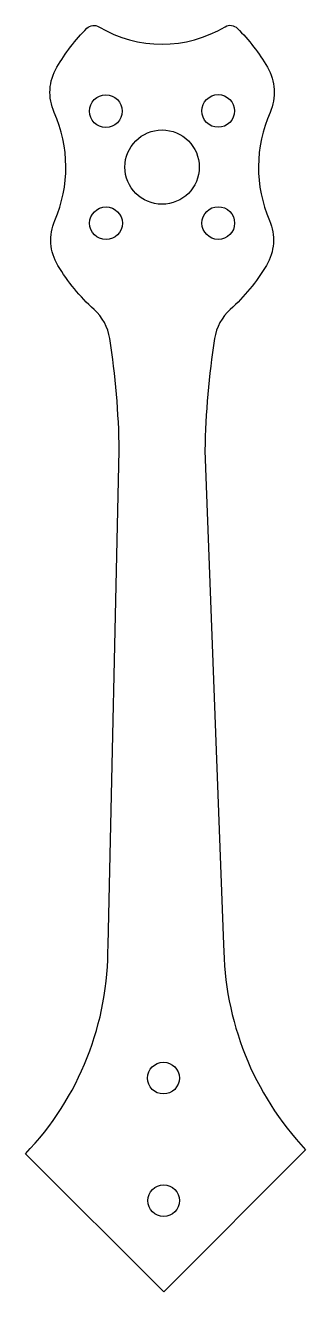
# Model space of a CAD drawing. Header units: millimetres. Extents: x 2 to 30, y 4 to 132.
import ezdxf

# ---------------------------------------------------------------- set-up
doc = ezdxf.new("R2010")
doc.units = ezdxf.units.MM
doc.layers.get('0').update_dxf_attribs({"linetype": 'CONTINUOUS'})

msp = doc.modelspace()

# ---------------------------------------------------------------- linework, layer by layer
msp.add_lwpolyline([(16.1, 3.7), (2.15, 17.61, 0.195703), (10.48, 38.7), (11.62, 88.67, 0.034756), (10.65, 99.97, 0.171451), (9.07, 102.9, -0.073458), (5.43, 107.34, -0.241281), (5.12, 111.89, 0.208734), (5.06, 122.81, -0.241281), (5.32, 127.37, -0.06353), (8.35, 131.3, -0.344261), (9.57, 131.45, 0.276412), (22.29, 131.46, -0.344336), (23.51, 131.3, -0.063603), (26.55, 127.37, -0.241281), (26.81, 122.81, 0.208734), (26.75, 111.89, -0.241281), (26.44, 107.34, -0.073458), (22.8, 102.9, 0.171451), (21.22, 99.97, 0.034756), (20.24, 88.67), (22.13, 38.78, 0.189024), (30.39, 18.04)], format="xyb", close=True)
for centre, radius in [((10.26, 122.93), 1.65), ((21.58, 122.95), 1.65), ((15.93, 117.28), 3.75), ((10.28, 111.61), 1.65), ((21.59, 111.63), 1.65), ((16.07, 25.27), 1.6), ((16.09, 12.9), 1.6)]:
    msp.add_circle(centre, radius)

doc.saveas('drawing.dxf')
